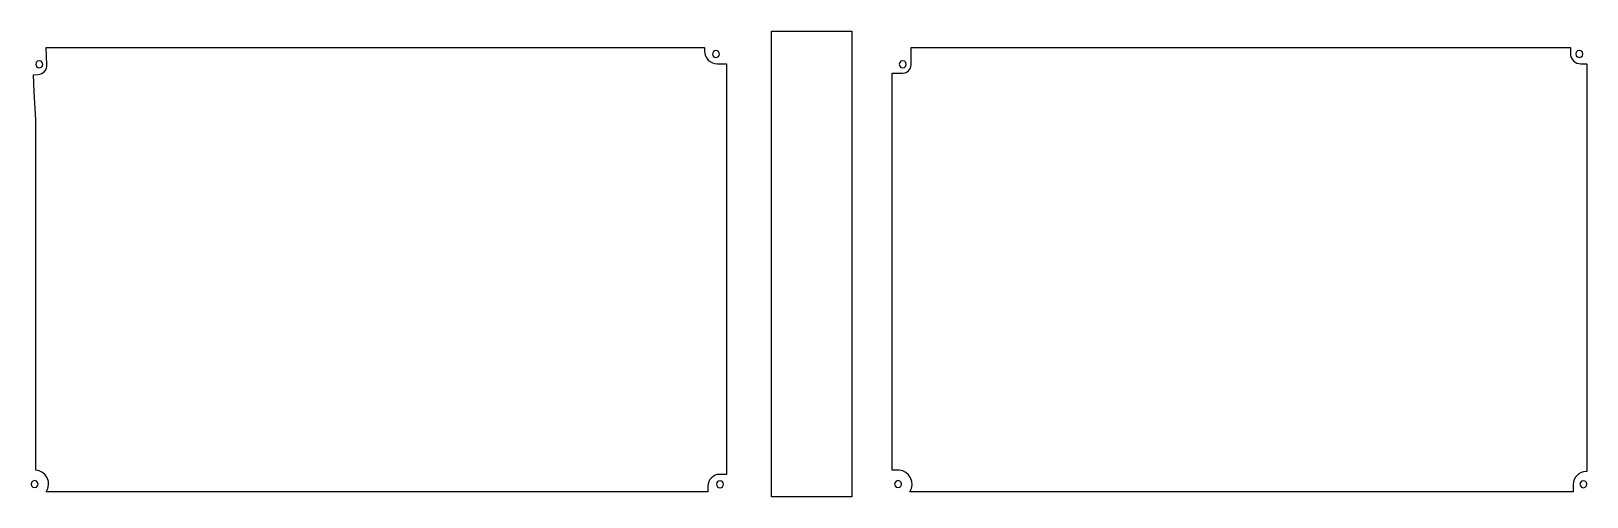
# Model space of a CAD drawing. Header units: millimetres. Extents: x -1298 to -631, y 349 to 549.
import ezdxf

# ---------------------------------------------------------------- set-up
doc = ezdxf.new("R2010")
doc.units = ezdxf.units.MM
doc.layers.get('0').update_dxf_attribs({"linetype": 'CONTINUOUS'})

msp = doc.modelspace()

# ---------------------------------------------------------------- linework, layer by layer
for points in [[(-946.05, 548.57), (-946.05, 548.57), (-946.05, 348.94), (-980.53, 348.94), (-980.53, 548.57)], [(-1296.88, 526.25), (-1297.06, 526.25), (-1296.88, 526.29), (-1297.06, 529.88), (-1295.05, 529.98), (-1294.27, 530.1), (-1293.53, 530.37), (-1292.87, 530.77), (-1292.28, 531.3), (-1291.82, 531.93), (-1291.48, 532.64), (-1291.29, 533.4), (-1291.26, 534.18), (-1291.64, 541.56), (-1291.58, 541.57), (-1009.18, 541.57), (-1009.18, 540.07), (-1009.07, 538.99), (-1008.76, 537.96), (-1008.25, 537.02), (-1007.56, 536.18), (-1006.73, 535.49), (-1005.78, 534.99), (-1004.75, 534.67), (-1003.68, 534.57), (-999.73, 534.57), (-999.73, 358.57), (-1002.73, 358.57), (-1003.71, 358.47), (-1004.65, 358.19), (-1005.51, 357.73), (-1006.27, 357.1), (-1006.89, 356.34), (-1007.35, 355.48), (-1007.64, 354.55), (-1007.73, 353.57), (-1007.73, 351.14), (-1291.54, 351.14), (-1290.87, 352.55), (-1290.58, 354.05), (-1290.68, 355.58), (-1291.18, 357.06), (-1292.04, 358.35), (-1293.19, 359.37), (-1294.55, 360.07), (-1296.07, 360.4), (-1296.07, 510.57), (-1296.69, 522.52), (-1297.06, 522.58), (-1296.69, 522.58)], [(-922.75, 530.83), (-921.62, 531.59), (-920.86, 532.73), (-920.59, 534.07), (-920.59, 541.57), (-637.73, 541.57), (-637.73, 539.05), (-637.64, 538.17), (-637.39, 537.33), (-636.98, 536.56), (-636.41, 535.87), (-635.73, 535.31), (-634.96, 534.9), (-634.11, 534.64), (-633.23, 534.55), (-630.77, 534.55), (-630.77, 359.79), (-631.03, 359.79), (-631.03, 359.79), (-632.11, 359.68), (-633.14, 359.37), (-634.08, 358.86), (-634.92, 358.17), (-635.61, 357.34), (-636.12, 356.39), (-636.43, 355.37), (-636.53, 354.29), (-636.53, 351.14), (-921.14, 351.14), (-920.47, 352.54), (-920.18, 354.05), (-920.28, 355.57), (-920.78, 357.05), (-921.63, 358.34), (-922.77, 359.36), (-924.14, 360.06), (-925.65, 360.39), (-928.65, 360.39), (-928.65, 530.57), (-924.09, 530.57)], [(-1293.06, 534.33), (-1293.26, 535.08), (-1293.81, 535.63), (-1294.56, 535.83), (-1295.31, 535.63), (-1295.86, 535.08), (-1296.06, 534.33), (-1295.94, 533.74), (-1295.62, 533.27), (-1295.14, 532.95), (-1294.56, 532.83), (-1293.97, 532.95), (-1293.5, 533.27), (-1293.18, 533.74)], [(-1293.06, 534.33)], [(-1004.87, 540.09), (-1005.35, 539.77), (-1005.67, 539.3), (-1005.79, 538.72), (-1005.67, 538.14), (-1005.35, 537.67), (-1004.87, 537.36), (-1004.29, 537.24), (-1003.71, 537.36), (-1003.24, 537.67), (-1002.92, 538.14), (-1002.79, 538.72), (-1002.79, 538.72), (-1002.92, 539.3), (-1003.24, 539.77), (-1003.71, 540.09), (-1004.29, 540.2)], [(-924.17, 532.84), (-923.42, 533.04), (-922.87, 533.59), (-922.67, 534.34), (-922.87, 535.09), (-923.42, 535.64), (-924.17, 535.84), (-924.92, 535.64), (-925.47, 535.09), (-925.67, 534.34), (-925.47, 533.59), (-924.92, 533.04)], [(-922.67, 534.34)], [(-633.18, 540.09), (-633.93, 540.29), (-634.68, 540.09), (-635.23, 539.54), (-635.43, 538.79), (-635.23, 538.04), (-634.68, 537.49), (-633.93, 537.29), (-633.18, 537.49), (-632.63, 538.04), (-632.43, 538.79), (-632.43, 538.79), (-632.63, 539.54)], [(-1296.69, 522.58)], [(-1296.57, 355.92), (-1297.32, 355.71), (-1297.87, 355.17), (-1298.07, 354.42), (-1297.87, 353.67), (-1297.32, 353.12), (-1296.57, 352.92), (-1295.82, 353.12), (-1295.27, 353.67), (-1295.07, 354.42), (-1295.27, 355.17), (-1295.82, 355.71)], [(-1295.07, 354.42)], [(-1002.55, 355.81), (-1003.13, 355.7), (-1003.61, 355.38), (-1003.93, 354.9), (-1004.05, 354.33), (-1003.93, 353.75), (-1003.61, 353.27), (-1003.13, 352.95), (-1002.55, 352.84), (-1001.97, 352.95), (-1001.49, 353.27), (-1001.17, 353.75), (-1001.05, 354.33), (-1001.17, 354.9), (-1001.49, 355.38), (-1001.97, 355.7)], [(-1001.05, 354.33)], [(-925.42, 353.12), (-924.87, 353.67), (-924.67, 354.42), (-924.87, 355.17), (-925.42, 355.71), (-926.17, 355.92), (-926.92, 355.71), (-927.47, 355.17), (-927.67, 354.42), (-927.47, 353.67), (-926.92, 353.12), (-926.17, 352.92)], [(-924.67, 354.42)], [(-630.88, 355.1), (-631.43, 355.65), (-632.18, 355.85), (-632.93, 355.65), (-633.48, 355.1), (-633.68, 354.35), (-633.48, 353.6), (-632.93, 353.05), (-632.18, 352.85), (-631.43, 353.05), (-630.88, 353.6), (-630.68, 354.35)], [(-630.68, 354.35)]]:
    msp.add_lwpolyline(points, close=True)

doc.saveas('drawing.dxf')
